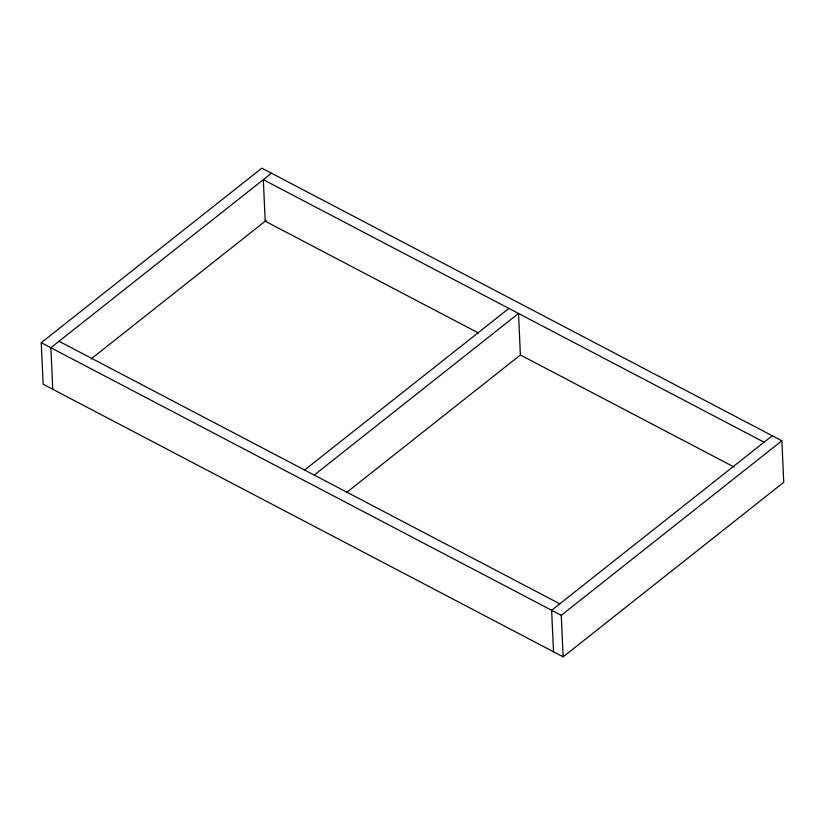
<?xml version="1.0" encoding="UTF-8"?>
<svg xmlns="http://www.w3.org/2000/svg" width="825" height="825" viewBox="0 0 825 825"><rect width="100%" height="100%" fill="white"/><g stroke="black" fill="none" stroke-linecap="round" stroke-linejoin="round"><path stroke-width="1.24" d="M41.25 342.684L261.855 168.166L781.863 440.787L783.75 482.316L563.145 656.834L43.137 384.213L41.25 342.684L561.258 615.306L563.145 656.834M271.477 173.209L50.872 347.727L52.759 389.256M91.039 358.978L266.31 220.316M304.6 470.013L508.891 308.416M314.222 475.056L518.513 313.459L520.4 354.987L346.304 492.711M772.241 435.744L551.636 610.263L553.523 651.791M561.258 615.306L781.863 440.787M764.084 442.2L263.319 179.664L265.207 221.193L478.51 333.022M520.719 355.152L734.023 466.981M59.029 341.272L559.793 603.807"/></g></svg>
